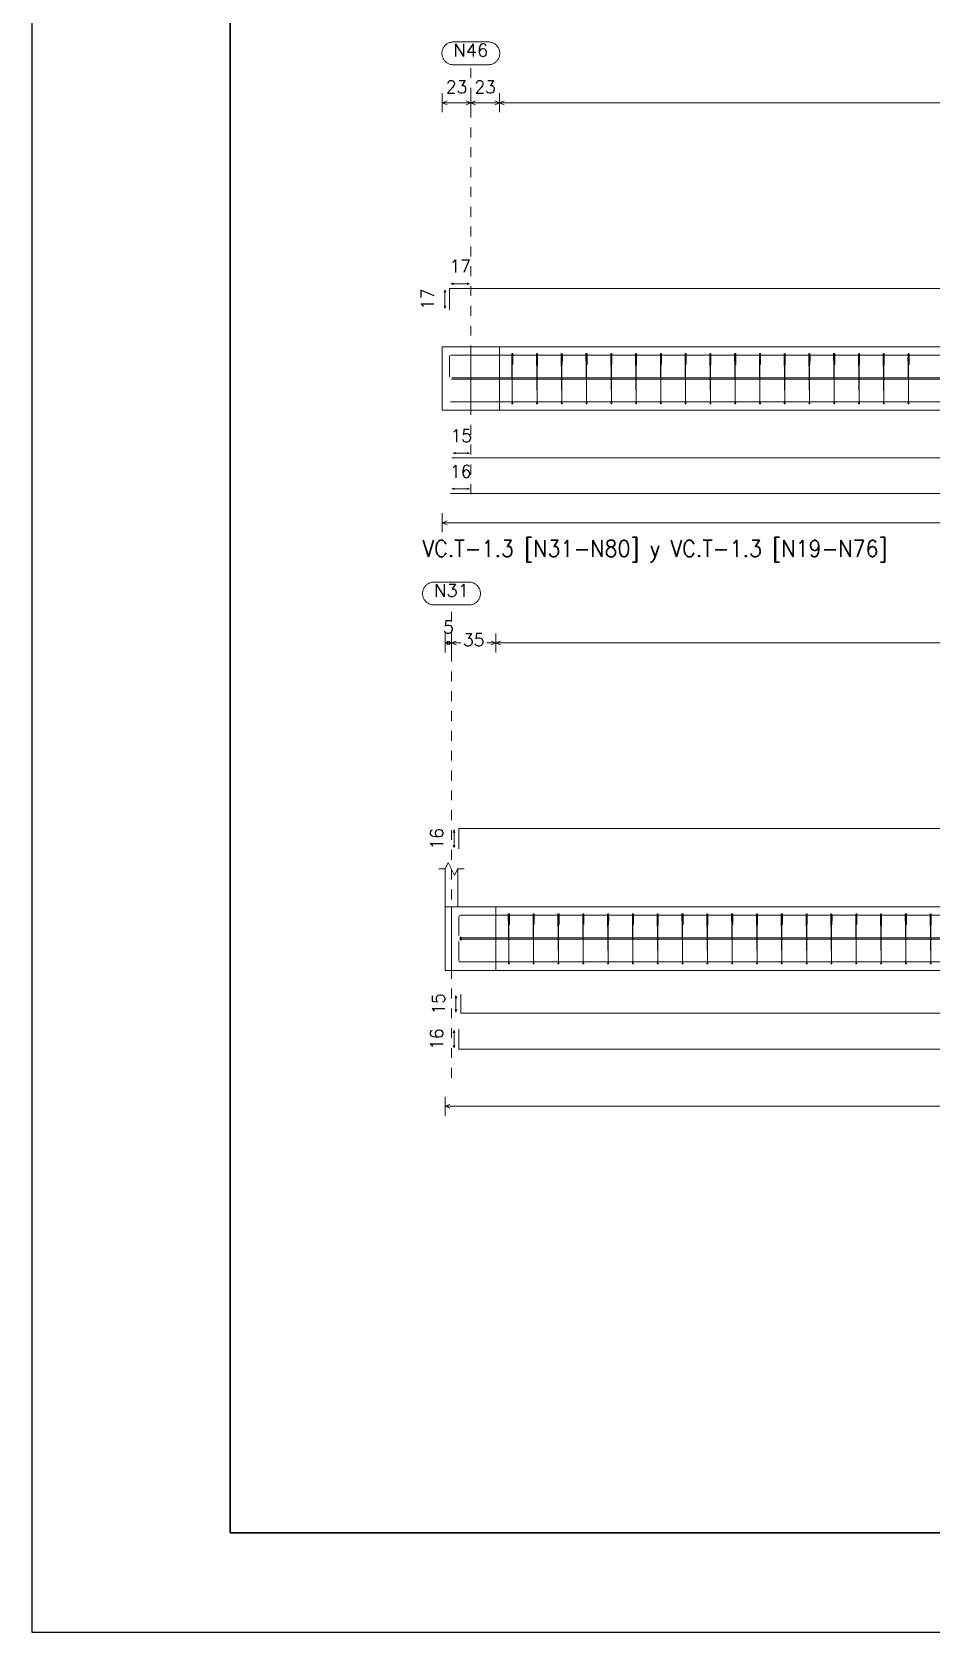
# Model space of a CAD drawing. Header units: millimetres. Extents: x -252 to 259, y -4 to 137.
# Drawn here: x 216.68 to 225.75, y 23.3 to 39.44 of the extents above; entities that cross this region are included whole.
import ezdxf
from ezdxf.enums import TextEntityAlignment as Align

# ---------------------------------------------------------------- set-up
doc = ezdxf.new("R2010")
doc.units = ezdxf.units.MM
doc.linetypes.add('CYPE_PUNTO', pattern=[0.075, 0, -0.075])
doc.layers.get('0').update_dxf_attribs({"lineweight": 0})
for name, color, linetype, lineweight in [('CIM_COTAS', 2, 'Continuous', 0), ('CIM_DIB_ARMADOS', 4, 'Continuous', 0), ('CIM_GEOMETRIA', 2, 'Continuous', 0), ('CIM_REFEREN', 2, 'Continuous', 0), ('CIM_TXT_ARMADOS', 3, 'Continuous', 0)]:
    doc.layers.add(name, color=color, linetype=linetype, lineweight=lineweight)
doc.layers.add('VG', color=7, linetype='Continuous')
doc.styles.add('CYPETXT', font='romans__.ttf', dxfattribs={"height": 0.2})

# ---------------------------------------------------------------- blocks, each defined once
blk = doc.blocks.new('PLANTILLA')
at = {"layer": 'VG'}
for p, q in [((72862.71, 49224.711), (72862.71, 49195.011)), ((72864.71, 49196.011), (72864.71, 49223.711)), ((72903.71, 49196.011), (72864.71, 49196.011)), ((72862.71, 49195.011), (72904.71, 49195.011))]:
    blk.add_line(p, q, dxfattribs=at)
blk.add_lwpolyline([(72864.71, 49223.711), (72864.71, 49196.011), (72885.71, 49196.011), (72885.71, 49199.611), (72903.66, 49199.561), (72903.71, 49223.711), (72864.71, 49223.711)], close=True, dxfattribs=at)

msp = doc.modelspace()

# ---------------------------------------------------------------- hatches: boundary and pattern name
at = {"layer": 'CIM_DIB_ARMADOS'}
h = msp.add_hatch(color=256, dxfattribs=at)
edge = h.paths.add_edge_path()
edge.add_arc((221.516, 36.123), 0.00102, 0, 360)
h = msp.add_hatch(color=256, dxfattribs=at)
edge = h.paths.add_edge_path()
edge.add_arc((221.527, 36.086), 0.00102, 0, 360)
h = msp.add_hatch(color=256, dxfattribs=at)
edge = h.paths.add_edge_path()
edge.add_arc((221.766, 36.123), 0.00102, 0, 360)
h = msp.add_hatch(color=256, dxfattribs=at)
edge = h.paths.add_edge_path()
edge.add_arc((221.777, 36.086), 0.00102, 0, 360)
h = msp.add_hatch(color=256, dxfattribs=at)
edge = h.paths.add_edge_path()
edge.add_arc((222.015, 36.123), 0.00102, 0, 360)
h = msp.add_hatch(color=256, dxfattribs=at)
edge = h.paths.add_edge_path()
edge.add_arc((222.026, 36.086), 0.00102, 0, 360)
h = msp.add_hatch(color=256, dxfattribs=at)
edge = h.paths.add_edge_path()
edge.add_arc((222.265, 36.123), 0.00102, 0, 360)
h = msp.add_hatch(color=256, dxfattribs=at)
edge = h.paths.add_edge_path()
edge.add_arc((222.276, 36.086), 0.00102, 0, 360)
h = msp.add_hatch(color=256, dxfattribs=at)
edge = h.paths.add_edge_path()
edge.add_arc((222.515, 36.123), 0.00102, 0, 360)
h = msp.add_hatch(color=256, dxfattribs=at)
edge = h.paths.add_edge_path()
edge.add_arc((222.526, 36.086), 0.00102, 0, 360)
h = msp.add_hatch(color=256, dxfattribs=at)
edge = h.paths.add_edge_path()
edge.add_arc((222.765, 36.123), 0.00102, 0, 360)
h = msp.add_hatch(color=256, dxfattribs=at)
edge = h.paths.add_edge_path()
edge.add_arc((222.776, 36.086), 0.00102, 0, 360)
h = msp.add_hatch(color=256, dxfattribs=at)
edge = h.paths.add_edge_path()
edge.add_arc((223.015, 36.123), 0.00102, 0, 360)
h = msp.add_hatch(color=256, dxfattribs=at)
edge = h.paths.add_edge_path()
edge.add_arc((223.026, 36.086), 0.00102, 0, 360)
h = msp.add_hatch(color=256, dxfattribs=at)
edge = h.paths.add_edge_path()
edge.add_arc((223.264, 36.123), 0.00102, 0, 360)
h = msp.add_hatch(color=256, dxfattribs=at)
edge = h.paths.add_edge_path()
edge.add_arc((223.275, 36.086), 0.00102, 0, 360)
h = msp.add_hatch(color=256, dxfattribs=at)
edge = h.paths.add_edge_path()
edge.add_arc((223.514, 36.123), 0.00102, 0, 360)
h = msp.add_hatch(color=256, dxfattribs=at)
edge = h.paths.add_edge_path()
edge.add_arc((223.525, 36.086), 0.00102, 0, 360)
h = msp.add_hatch(color=256, dxfattribs=at)
edge = h.paths.add_edge_path()
edge.add_arc((223.764, 36.123), 0.00102, 0, 360)
h = msp.add_hatch(color=256, dxfattribs=at)
edge = h.paths.add_edge_path()
edge.add_arc((223.775, 36.086), 0.00102, 0, 360)
h = msp.add_hatch(color=256, dxfattribs=at)
edge = h.paths.add_edge_path()
edge.add_arc((224.014, 36.123), 0.00102, 0, 360)
h = msp.add_hatch(color=256, dxfattribs=at)
edge = h.paths.add_edge_path()
edge.add_arc((224.025, 36.086), 0.00102, 0, 360)
h = msp.add_hatch(color=256, dxfattribs=at)
edge = h.paths.add_edge_path()
edge.add_arc((224.263, 36.123), 0.00102, 0, 360)
h = msp.add_hatch(color=256, dxfattribs=at)
edge = h.paths.add_edge_path()
edge.add_arc((224.275, 36.086), 0.00102, 0, 360)
h = msp.add_hatch(color=256, dxfattribs=at)
edge = h.paths.add_edge_path()
edge.add_arc((224.513, 36.123), 0.00102, 0, 360)
h = msp.add_hatch(color=256, dxfattribs=at)
edge = h.paths.add_edge_path()
edge.add_arc((224.524, 36.086), 0.00102, 0, 360)
h = msp.add_hatch(color=256, dxfattribs=at)
edge = h.paths.add_edge_path()
edge.add_arc((224.763, 36.123), 0.00102, 0, 360)
h = msp.add_hatch(color=256, dxfattribs=at)
edge = h.paths.add_edge_path()
edge.add_arc((224.774, 36.086), 0.00102, 0, 360)
h = msp.add_hatch(color=256, dxfattribs=at)
edge = h.paths.add_edge_path()
edge.add_arc((225.013, 36.123), 0.00102, 0, 360)
h = msp.add_hatch(color=256, dxfattribs=at)
edge = h.paths.add_edge_path()
edge.add_arc((225.024, 36.086), 0.00102, 0, 360)
h = msp.add_hatch(color=256, dxfattribs=at)
edge = h.paths.add_edge_path()
edge.add_arc((225.263, 36.123), 0.00102, 0, 360)
h = msp.add_hatch(color=256, dxfattribs=at)
edge = h.paths.add_edge_path()
edge.add_arc((225.274, 36.086), 0.00102, 0, 360)
h = msp.add_hatch(color=256, dxfattribs=at)
edge = h.paths.add_edge_path()
edge.add_arc((225.512, 36.123), 0.00102, 0, 360)
h = msp.add_hatch(color=256, dxfattribs=at)
edge = h.paths.add_edge_path()
edge.add_arc((225.524, 36.086), 0.00102, 0, 360)
h = msp.add_hatch(color=256, dxfattribs=at)
edge = h.paths.add_edge_path()
edge.add_arc((220.89, 35.965), 0.00102, 0, 360)
h = msp.add_hatch(color=256, dxfattribs=at)
edge = h.paths.add_edge_path()
edge.add_arc((220.912, 35.952), 0.00102, 0, 360)
h = msp.add_hatch(color=256, dxfattribs=at)
edge = h.paths.add_edge_path()
edge.add_arc((220.912, 35.937), 0.00102, 0, 360)
h = msp.add_hatch(color=256, dxfattribs=at)
edge = h.paths.add_edge_path()
edge.add_arc((220.899, 35.709), 0.00102, 0, 360)
h = msp.add_hatch(color=256, dxfattribs=at)
edge = h.paths.add_edge_path()
edge.add_arc((221.481, 30.472), 0.00102, 0, 360)
h = msp.add_hatch(color=256, dxfattribs=at)
edge = h.paths.add_edge_path()
edge.add_arc((221.492, 30.435), 0.00102, 0, 360)
h = msp.add_hatch(color=256, dxfattribs=at)
edge = h.paths.add_edge_path()
edge.add_arc((221.731, 30.472), 0.00102, 0, 360)
h = msp.add_hatch(color=256, dxfattribs=at)
edge = h.paths.add_edge_path()
edge.add_arc((221.742, 30.435), 0.00102, 0, 360)
h = msp.add_hatch(color=256, dxfattribs=at)
edge = h.paths.add_edge_path()
edge.add_arc((221.982, 30.472), 0.00102, 0, 360)
h = msp.add_hatch(color=256, dxfattribs=at)
edge = h.paths.add_edge_path()
edge.add_arc((221.993, 30.435), 0.00102, 0, 360)
h = msp.add_hatch(color=256, dxfattribs=at)
edge = h.paths.add_edge_path()
edge.add_arc((222.232, 30.472), 0.00102, 0, 360)
h = msp.add_hatch(color=256, dxfattribs=at)
edge = h.paths.add_edge_path()
edge.add_arc((222.243, 30.435), 0.00102, 0, 360)
h = msp.add_hatch(color=256, dxfattribs=at)
edge = h.paths.add_edge_path()
edge.add_arc((222.482, 30.472), 0.00102, 0, 360)
h = msp.add_hatch(color=256, dxfattribs=at)
edge = h.paths.add_edge_path()
edge.add_arc((222.493, 30.435), 0.00102, 0, 360)
h = msp.add_hatch(color=256, dxfattribs=at)
edge = h.paths.add_edge_path()
edge.add_arc((222.733, 30.472), 0.00102, 0, 360)
h = msp.add_hatch(color=256, dxfattribs=at)
edge = h.paths.add_edge_path()
edge.add_arc((222.744, 30.435), 0.00102, 0, 360)
h = msp.add_hatch(color=256, dxfattribs=at)
edge = h.paths.add_edge_path()
edge.add_arc((222.983, 30.472), 0.00102, 0, 360)
h = msp.add_hatch(color=256, dxfattribs=at)
edge = h.paths.add_edge_path()
edge.add_arc((222.994, 30.435), 0.00102, 0, 360)
h = msp.add_hatch(color=256, dxfattribs=at)
edge = h.paths.add_edge_path()
edge.add_arc((223.233, 30.472), 0.00102, 0, 360)
h = msp.add_hatch(color=256, dxfattribs=at)
edge = h.paths.add_edge_path()
edge.add_arc((223.244, 30.435), 0.00102, 0, 360)
h = msp.add_hatch(color=256, dxfattribs=at)
edge = h.paths.add_edge_path()
edge.add_arc((223.484, 30.472), 0.00102, 0, 360)
h = msp.add_hatch(color=256, dxfattribs=at)
edge = h.paths.add_edge_path()
edge.add_arc((223.495, 30.435), 0.00102, 0, 360)
h = msp.add_hatch(color=256, dxfattribs=at)
edge = h.paths.add_edge_path()
edge.add_arc((223.734, 30.472), 0.00102, 0, 360)
h = msp.add_hatch(color=256, dxfattribs=at)
edge = h.paths.add_edge_path()
edge.add_arc((223.745, 30.435), 0.00102, 0, 360)
h = msp.add_hatch(color=256, dxfattribs=at)
edge = h.paths.add_edge_path()
edge.add_arc((223.984, 30.472), 0.00102, 0, 360)
h = msp.add_hatch(color=256, dxfattribs=at)
edge = h.paths.add_edge_path()
edge.add_arc((223.995, 30.435), 0.00102, 0, 360)
h = msp.add_hatch(color=256, dxfattribs=at)
edge = h.paths.add_edge_path()
edge.add_arc((224.235, 30.472), 0.00102, 0, 360)
h = msp.add_hatch(color=256, dxfattribs=at)
edge = h.paths.add_edge_path()
edge.add_arc((224.246, 30.435), 0.00102, 0, 360)
h = msp.add_hatch(color=256, dxfattribs=at)
edge = h.paths.add_edge_path()
edge.add_arc((224.485, 30.472), 0.00102, 0, 360)
h = msp.add_hatch(color=256, dxfattribs=at)
edge = h.paths.add_edge_path()
edge.add_arc((224.496, 30.435), 0.00102, 0, 360)
h = msp.add_hatch(color=256, dxfattribs=at)
edge = h.paths.add_edge_path()
edge.add_arc((224.735, 30.472), 0.00102, 0, 360)
h = msp.add_hatch(color=256, dxfattribs=at)
edge = h.paths.add_edge_path()
edge.add_arc((224.746, 30.435), 0.00102, 0, 360)
h = msp.add_hatch(color=256, dxfattribs=at)
edge = h.paths.add_edge_path()
edge.add_arc((224.986, 30.472), 0.00102, 0, 360)
h = msp.add_hatch(color=256, dxfattribs=at)
edge = h.paths.add_edge_path()
edge.add_arc((224.997, 30.435), 0.00102, 0, 360)
h = msp.add_hatch(color=256, dxfattribs=at)
edge = h.paths.add_edge_path()
edge.add_arc((225.236, 30.472), 0.00102, 0, 360)
h = msp.add_hatch(color=256, dxfattribs=at)
edge = h.paths.add_edge_path()
edge.add_arc((225.247, 30.435), 0.00102, 0, 360)
h = msp.add_hatch(color=256, dxfattribs=at)
edge = h.paths.add_edge_path()
edge.add_arc((225.486, 30.472), 0.00102, 0, 360)
h = msp.add_hatch(color=256, dxfattribs=at)
edge = h.paths.add_edge_path()
edge.add_arc((225.497, 30.435), 0.00102, 0, 360)
h = msp.add_hatch(color=256, dxfattribs=at)
edge = h.paths.add_edge_path()
edge.add_arc((225.737, 30.472), 0.00102, 0, 360)
h = msp.add_hatch(color=256, dxfattribs=at)
edge = h.paths.add_edge_path()
edge.add_arc((225.748, 30.435), 0.00102, 0, 360)
h = msp.add_hatch(color=256, dxfattribs=at)
edge = h.paths.add_edge_path()
edge.add_arc((220.983, 30.324), 0.00102, 0, 360)
h = msp.add_hatch(color=256, dxfattribs=at)
edge = h.paths.add_edge_path()
edge.add_arc((220.983, 30.263), 0.00102, 0, 360)
h = msp.add_hatch(color=256, dxfattribs=at)
edge = h.paths.add_edge_path()
edge.add_arc((221.001, 30.301), 0.00102, 0, 360)
h = msp.add_hatch(color=256, dxfattribs=at)
edge = h.paths.add_edge_path()
edge.add_arc((221.001, 30.286), 0.00102, 0, 360)

# ---------------------------------------------------------------- linework, layer by layer
at = {"layer": 'CIM_COTAS', "linetype": 'CYPE_PUNTO'}
for p, q in [((221.104, 34.777), (221.104, 39.11)), ((220.908, 28.889), (220.908, 33.66))]:
    msp.add_line(p, q, dxfattribs=at)
at = {"layer": 'CIM_COTAS'}
for p, q in [((220.816, 38.63), (220.816, 38.822)), ((220.816, 38.726), (220.864, 38.745)), ((221.104, 38.726), (221.056, 38.745)), ((221.104, 38.63), (221.104, 38.822)), ((221.104, 38.63), (221.104, 38.822)), ((221.104, 38.726), (221.152, 38.745)), ((221.392, 38.726), (221.344, 38.745)), ((221.392, 38.63), (221.392, 38.822)), ((221.392, 38.63), (221.392, 38.822)), ((221.392, 38.726), (221.44, 38.745)), ((220.816, 38.726), (220.864, 38.707)), ((220.816, 38.726), (221.104, 38.726)), ((221.104, 38.726), (221.056, 38.707)), ((221.104, 38.726), (221.152, 38.707)), ((221.104, 38.726), (221.392, 38.726)), ((221.392, 38.726), (221.344, 38.707)), ((221.392, 38.726), (221.44, 38.707)), ((221.392, 38.726), (227.082, 38.726)), ((220.816, 34.393), (220.816, 34.585)), ((220.816, 34.489), (220.864, 34.508)), ((220.816, 34.489), (220.864, 34.469)), ((220.816, 34.489), (227.188, 34.489)), ((220.844, 33.18), (220.844, 33.372)), ((220.844, 33.276), (220.892, 33.295)), ((220.844, 33.276), (220.892, 33.256)), ((220.844, 33.276), (220.908, 33.276)), ((220.908, 33.276), (220.86, 33.295)), ((220.908, 33.276), (220.86, 33.256)), ((220.908, 33.18), (220.908, 33.372)), ((220.908, 33.18), (220.908, 33.372)), ((220.908, 33.276), (220.956, 33.295)), ((220.908, 33.276), (220.956, 33.256)), ((220.908, 33.276), (221.001, 33.276)), ((221.264, 33.276), (221.356, 33.276)), ((221.356, 33.276), (221.308, 33.295)), ((221.356, 33.276), (221.308, 33.256)), ((221.356, 33.18), (221.356, 33.372)), ((221.356, 33.18), (221.356, 33.372)), ((221.356, 33.276), (221.404, 33.295)), ((221.356, 33.276), (221.404, 33.256)), ((221.356, 33.276), (227.059, 33.276)), ((220.844, 28.505), (220.844, 28.697)), ((220.844, 28.601), (220.892, 28.62)), ((220.844, 28.601), (220.892, 28.581)), ((220.844, 28.601), (227.197, 28.601))]:
    msp.add_line(p, q, dxfattribs=at)
for points in [[(221.28, 39.34), (221.288, 39.34), (221.296, 39.339), (221.303, 39.338), (221.311, 39.336), (221.318, 39.334), (221.325, 39.331), (221.332, 39.328), (221.339, 39.324), (221.345, 39.32), (221.352, 39.315), (221.358, 39.31), (221.363, 39.305), (221.368, 39.299), (221.373, 39.293), (221.377, 39.287), (221.381, 39.28), (221.385, 39.273), (221.388, 39.266), (221.39, 39.259), (221.392, 39.252), (221.394, 39.244), (221.395, 39.236), (221.395, 39.229), (221.395, 39.221), (221.395, 39.213), (221.394, 39.206), (221.392, 39.198), (221.39, 39.191), (221.388, 39.184), (221.385, 39.176), (221.381, 39.17), (221.377, 39.163), (221.373, 39.157), (221.368, 39.151), (221.363, 39.145), (221.358, 39.14), (221.352, 39.135), (221.345, 39.13), (221.339, 39.126), (221.332, 39.122), (221.325, 39.119), (221.318, 39.116), (221.311, 39.114), (221.303, 39.112), (221.296, 39.111), (221.288, 39.11), (221.28, 39.11), (220.927, 39.11), (220.919, 39.11), (220.912, 39.111), (220.904, 39.112), (220.897, 39.114), (220.889, 39.116), (220.882, 39.119), (220.875, 39.122), (220.868, 39.126), (220.862, 39.13), (220.856, 39.135), (220.85, 39.14), (220.844, 39.145), (220.839, 39.151), (220.834, 39.157), (220.83, 39.163), (220.826, 39.17), (220.823, 39.176), (220.82, 39.184), (220.817, 39.191), (220.815, 39.198), (220.813, 39.206), (220.812, 39.213), (220.812, 39.221), (220.812, 39.229), (220.812, 39.236), (220.813, 39.244), (220.815, 39.252), (220.817, 39.259), (220.82, 39.266), (220.823, 39.273), (220.826, 39.28), (220.83, 39.287), (220.834, 39.293), (220.839, 39.299), (220.844, 39.305), (220.85, 39.31), (220.856, 39.315), (220.862, 39.32), (220.868, 39.324), (220.875, 39.328), (220.882, 39.331), (220.889, 39.334), (220.897, 39.336), (220.904, 39.338), (220.912, 39.339), (220.919, 39.34), (220.927, 39.34), (221.28, 39.34)], [(221.085, 33.89), (221.093, 33.89), (221.1, 33.889), (221.108, 33.888), (221.116, 33.886), (221.123, 33.884), (221.13, 33.881), (221.137, 33.878), (221.144, 33.874), (221.15, 33.87), (221.156, 33.865), (221.162, 33.86), (221.168, 33.855), (221.173, 33.849), (221.178, 33.843), (221.182, 33.837), (221.186, 33.83), (221.19, 33.823), (221.193, 33.816), (221.195, 33.809), (221.197, 33.801), (221.199, 33.794), (221.2, 33.786), (221.2, 33.779), (221.2, 33.771), (221.2, 33.763), (221.199, 33.756), (221.197, 33.748), (221.195, 33.741), (221.193, 33.733), (221.19, 33.726), (221.186, 33.719), (221.182, 33.713), (221.178, 33.706), (221.173, 33.7), (221.168, 33.695), (221.162, 33.689), (221.156, 33.684), (221.15, 33.68), (221.144, 33.676), (221.137, 33.672), (221.13, 33.669), (221.123, 33.666), (221.116, 33.664), (221.108, 33.662), (221.1, 33.661), (221.093, 33.66), (221.085, 33.66), (220.732, 33.66), (220.724, 33.66), (220.716, 33.661), (220.709, 33.662), (220.701, 33.664), (220.694, 33.666), (220.687, 33.669), (220.68, 33.672), (220.673, 33.676), (220.667, 33.68), (220.66, 33.684), (220.655, 33.689), (220.649, 33.695), (220.644, 33.7), (220.639, 33.706), (220.635, 33.713), (220.631, 33.719), (220.627, 33.726), (220.624, 33.733), (220.622, 33.741), (220.62, 33.748), (220.618, 33.756), (220.617, 33.763), (220.617, 33.771), (220.617, 33.779), (220.617, 33.786), (220.618, 33.794), (220.62, 33.801), (220.622, 33.809), (220.624, 33.816), (220.627, 33.823), (220.631, 33.83), (220.635, 33.837), (220.639, 33.843), (220.644, 33.849), (220.649, 33.855), (220.655, 33.86), (220.66, 33.865), (220.667, 33.87), (220.673, 33.874), (220.68, 33.878), (220.687, 33.881), (220.694, 33.884), (220.701, 33.886), (220.709, 33.888), (220.716, 33.889), (220.724, 33.89), (220.732, 33.89), (221.085, 33.89)]]:
    msp.add_lwpolyline(points, close=True, dxfattribs=at)
at = {"layer": 'CIM_DIB_ARMADOS'}
for points in [[(220.89, 36.638), (220.89, 36.853), (221.104, 36.853), (233.59, 36.853), (233.833, 36.853)], [(220.89, 35.965), (220.89, 36.165), (220.892, 36.172), (220.898, 36.178), (220.905, 36.18), (221.104, 36.18), (233.59, 36.18), (233.833, 36.18)], [(221.527, 36.086), (221.527, 36.155), (221.527, 36.159), (221.527, 36.163), (221.527, 36.185), (221.527, 36.19), (221.527, 36.194), (221.527, 36.196), (221.522, 36.196), (221.522, 36.194), (221.522, 36.19), (221.522, 36.185), (221.522, 35.704), (221.522, 35.699), (221.522, 35.695), (221.522, 35.694), (221.522, 35.695), (221.522, 35.699), (221.522, 35.704), (221.517, 36.185), (221.517, 36.19), (221.516, 36.194), (221.516, 36.196), (221.516, 36.196), (221.516, 36.195), (221.516, 36.193), (221.516, 36.123)], [(221.777, 36.086), (221.777, 36.155), (221.777, 36.159), (221.777, 36.163), (221.777, 36.185), (221.777, 36.19), (221.777, 36.194), (221.776, 36.196), (221.772, 36.196), (221.772, 36.194), (221.771, 36.19), (221.771, 36.185), (221.771, 35.704), (221.771, 35.699), (221.771, 35.695), (221.771, 35.694), (221.771, 35.695), (221.771, 35.699), (221.771, 35.704), (221.766, 36.185), (221.766, 36.19), (221.766, 36.194), (221.766, 36.196), (221.766, 36.196), (221.766, 36.195), (221.766, 36.193), (221.766, 36.123)], [(222.026, 36.086), (222.027, 36.155), (222.027, 36.159), (222.027, 36.163), (222.026, 36.185), (222.026, 36.19), (222.026, 36.194), (222.026, 36.196), (222.021, 36.196), (222.021, 36.194), (222.021, 36.19), (222.021, 36.185), (222.021, 35.704), (222.021, 35.699), (222.021, 35.695), (222.021, 35.694), (222.021, 35.695), (222.021, 35.699), (222.021, 35.704), (222.016, 36.185), (222.016, 36.19), (222.016, 36.194), (222.016, 36.196), (222.016, 36.196), (222.016, 36.195), (222.016, 36.193), (222.015, 36.123)], [(222.276, 36.086), (222.277, 36.155), (222.277, 36.159), (222.276, 36.163), (222.276, 36.185), (222.276, 36.19), (222.276, 36.194), (222.276, 36.196), (222.271, 36.196), (222.271, 36.194), (222.271, 36.19), (222.271, 36.185), (222.271, 35.704), (222.271, 35.699), (222.271, 35.695), (222.271, 35.694), (222.271, 35.695), (222.271, 35.699), (222.271, 35.704), (222.266, 36.185), (222.266, 36.19), (222.266, 36.194), (222.266, 36.196), (222.265, 36.196), (222.265, 36.195), (222.265, 36.193), (222.265, 36.123)], [(222.526, 36.086), (222.526, 36.155), (222.526, 36.159), (222.526, 36.163), (222.526, 36.185), (222.526, 36.19), (222.526, 36.194), (222.526, 36.196), (222.521, 36.196), (222.521, 36.194), (222.521, 36.19), (222.521, 36.185), (222.521, 35.704), (222.521, 35.699), (222.521, 35.695), (222.521, 35.694), (222.521, 35.695), (222.521, 35.699), (222.521, 35.704), (222.516, 36.185), (222.516, 36.19), (222.516, 36.194), (222.516, 36.196), (222.515, 36.196), (222.515, 36.195), (222.515, 36.193), (222.515, 36.123)], [(222.776, 36.086), (222.776, 36.155), (222.776, 36.159), (222.776, 36.163), (222.776, 36.185), (222.776, 36.19), (222.776, 36.194), (222.776, 36.196), (222.771, 36.196), (222.771, 36.194), (222.771, 36.19), (222.771, 36.185), (222.771, 35.704), (222.771, 35.699), (222.771, 35.695), (222.771, 35.694), (222.771, 35.695), (222.771, 35.699), (222.771, 35.704), (222.766, 36.185), (222.766, 36.19), (222.765, 36.194), (222.765, 36.196), (222.765, 36.196), (222.765, 36.195), (222.765, 36.193), (222.765, 36.123)], [(223.026, 36.086), (223.026, 36.155), (223.026, 36.159), (223.026, 36.163), (223.026, 36.185), (223.026, 36.19), (223.025, 36.194), (223.025, 36.196), (223.021, 36.196), (223.02, 36.194), (223.02, 36.19), (223.02, 36.185), (223.02, 35.704), (223.02, 35.699), (223.02, 35.695), (223.02, 35.694), (223.02, 35.695), (223.02, 35.699), (223.02, 35.704), (223.015, 36.185), (223.015, 36.19), (223.015, 36.194), (223.015, 36.196), (223.015, 36.196), (223.015, 36.195), (223.015, 36.193), (223.015, 36.123)], [(223.275, 36.086), (223.276, 36.155), (223.276, 36.159), (223.276, 36.163), (223.275, 36.185), (223.275, 36.19), (223.275, 36.194), (223.275, 36.196), (223.27, 36.196), (223.27, 36.194), (223.27, 36.19), (223.27, 36.185), (223.27, 35.704), (223.27, 35.699), (223.27, 35.695), (223.27, 35.694), (223.27, 35.695), (223.27, 35.699), (223.27, 35.704), (223.265, 36.185), (223.265, 36.19), (223.265, 36.194), (223.265, 36.196), (223.265, 36.196), (223.265, 36.195), (223.265, 36.193), (223.264, 36.123)], [(223.525, 36.086), (223.525, 36.155), (223.525, 36.159), (223.525, 36.163), (223.525, 36.185), (223.525, 36.19), (223.525, 36.194), (223.525, 36.196), (223.52, 36.196), (223.52, 36.194), (223.52, 36.19), (223.52, 36.185), (223.52, 35.704), (223.52, 35.699), (223.52, 35.695), (223.52, 35.694), (223.52, 35.695), (223.52, 35.699), (223.52, 35.704), (223.515, 36.185), (223.515, 36.19), (223.515, 36.194), (223.515, 36.196), (223.514, 36.196), (223.514, 36.195), (223.514, 36.193), (223.514, 36.123)], [(223.775, 36.086), (223.775, 36.155), (223.775, 36.159), (223.775, 36.163), (223.775, 36.185), (223.775, 36.19), (223.775, 36.194), (223.775, 36.196), (223.77, 36.196), (223.77, 36.194), (223.77, 36.19), (223.77, 36.185), (223.77, 35.704), (223.77, 35.699), (223.77, 35.695), (223.77, 35.694), (223.77, 35.695), (223.77, 35.699), (223.77, 35.704), (223.765, 36.185), (223.765, 36.19), (223.765, 36.194), (223.765, 36.196), (223.764, 36.196), (223.764, 36.195), (223.764, 36.193), (223.764, 36.123)], [(224.025, 36.086), (224.025, 36.155), (224.025, 36.159), (224.025, 36.163), (224.025, 36.185), (224.025, 36.19), (224.025, 36.194), (224.025, 36.196), (224.02, 36.196), (224.02, 36.194), (224.02, 36.19), (224.02, 36.185), (224.02, 35.704), (224.02, 35.699), (224.02, 35.695), (224.02, 35.694), (224.02, 35.695), (224.02, 35.699), (224.019, 35.704), (224.015, 36.185), (224.014, 36.19), (224.014, 36.194), (224.014, 36.196), (224.014, 36.196), (224.014, 36.195), (224.014, 36.193), (224.014, 36.123)], [(224.275, 36.086), (224.275, 36.155), (224.275, 36.159), (224.275, 36.163), (224.275, 36.185), (224.275, 36.19), (224.274, 36.194), (224.274, 36.196), (224.27, 36.196), (224.269, 36.194), (224.269, 36.19), (224.269, 36.185), (224.269, 35.704), (224.269, 35.699), (224.269, 35.695), (224.269, 35.694), (224.269, 35.695), (224.269, 35.699), (224.269, 35.704), (224.264, 36.185), (224.264, 36.19), (224.264, 36.194), (224.264, 36.196), (224.264, 36.196), (224.264, 36.195), (224.264, 36.193), (224.263, 36.123)], [(224.524, 36.086), (224.525, 36.155), (224.525, 36.159), (224.525, 36.163), (224.524, 36.185), (224.524, 36.19), (224.524, 36.194), (224.524, 36.196), (224.519, 36.196), (224.519, 36.194), (224.519, 36.19), (224.519, 36.185), (224.519, 35.704), (224.519, 35.699), (224.519, 35.695), (224.519, 35.694), (224.519, 35.695), (224.519, 35.699), (224.519, 35.704), (224.514, 36.185), (224.514, 36.19), (224.514, 36.194), (224.514, 36.196), (224.514, 36.196), (224.514, 36.195), (224.514, 36.193), (224.513, 36.123)], [(224.774, 36.086), (224.774, 36.155), (224.774, 36.159), (224.774, 36.163), (224.774, 36.185), (224.774, 36.19), (224.774, 36.194), (224.774, 36.196), (224.769, 36.196), (224.769, 36.194), (224.769, 36.19), (224.769, 36.185), (224.769, 35.704), (224.769, 35.699), (224.769, 35.695), (224.769, 35.694), (224.769, 35.695), (224.769, 35.699), (224.769, 35.704), (224.764, 36.185), (224.764, 36.19), (224.764, 36.194), (224.764, 36.196), (224.763, 36.196), (224.763, 36.195), (224.763, 36.193), (224.763, 36.123)], [(225.024, 36.086), (225.024, 36.155), (225.024, 36.159), (225.024, 36.163), (225.024, 36.185), (225.024, 36.19), (225.024, 36.194), (225.024, 36.196), (225.019, 36.196), (225.019, 36.194), (225.019, 36.19), (225.019, 36.185), (225.019, 35.704), (225.019, 35.699), (225.019, 35.695), (225.019, 35.694), (225.019, 35.695), (225.019, 35.699), (225.019, 35.704), (225.014, 36.185), (225.014, 36.19), (225.014, 36.194), (225.013, 36.196), (225.013, 36.196), (225.013, 36.195), (225.013, 36.193), (225.013, 36.123)], [(225.274, 36.086), (225.274, 36.155), (225.274, 36.159), (225.274, 36.163), (225.274, 36.185), (225.274, 36.19), (225.274, 36.194), (225.274, 36.196), (225.269, 36.196), (225.269, 36.194), (225.269, 36.19), (225.269, 36.185), (225.269, 35.704), (225.269, 35.699), (225.269, 35.695), (225.269, 35.694), (225.269, 35.695), (225.268, 35.699), (225.268, 35.704), (225.264, 36.185), (225.263, 36.19), (225.263, 36.194), (225.263, 36.196), (225.263, 36.196), (225.263, 36.195), (225.263, 36.193), (225.263, 36.123)], [(225.524, 36.086), (225.524, 36.155), (225.524, 36.159), (225.524, 36.163), (225.524, 36.185), (225.523, 36.19), (225.523, 36.194), (225.523, 36.196), (225.518, 36.196), (225.518, 36.194), (225.518, 36.19), (225.518, 36.185), (225.518, 35.704), (225.518, 35.699), (225.518, 35.695), (225.518, 35.694), (225.518, 35.695), (225.518, 35.699), (225.518, 35.704), (225.513, 36.185), (225.513, 36.19), (225.513, 36.194), (225.513, 36.196), (225.513, 36.196), (225.513, 36.195), (225.513, 36.193), (225.512, 36.123)], [(220.912, 35.952), (221.104, 35.952), (233.59, 35.952), (233.782, 35.952)], [(220.912, 35.937), (221.104, 35.937), (233.59, 35.937), (233.782, 35.937)], [(220.899, 35.709), (221.104, 35.709), (233.59, 35.709), (233.795, 35.709)], [(220.912, 35.143), (221.104, 35.143), (233.59, 35.143), (233.782, 35.143)], [(220.899, 34.783), (221.104, 34.783), (233.59, 34.783), (233.795, 34.783)], [(220.983, 31.198), (220.983, 31.403), (233.58, 31.403), (233.824, 31.403)], [(220.983, 30.324), (220.983, 30.514), (220.985, 30.521), (220.99, 30.527), (220.998, 30.529), (233.58, 30.529), (233.824, 30.529)], [(221.492, 30.435), (221.492, 30.504), (221.492, 30.508), (221.492, 30.511), (221.492, 30.534), (221.492, 30.539), (221.492, 30.543), (221.492, 30.544), (221.487, 30.544), (221.487, 30.543), (221.487, 30.539), (221.487, 30.534), (221.487, 30.053), (221.487, 30.048), (221.487, 30.044), (221.487, 30.043), (221.487, 30.044), (221.487, 30.048), (221.487, 30.053), (221.482, 30.534), (221.482, 30.539), (221.482, 30.543), (221.481, 30.544), (221.481, 30.544), (221.481, 30.544), (221.481, 30.541), (221.481, 30.472)], [(221.742, 30.435), (221.743, 30.504), (221.743, 30.508), (221.743, 30.511), (221.742, 30.534), (221.742, 30.539), (221.742, 30.543), (221.742, 30.544), (221.737, 30.544), (221.737, 30.543), (221.737, 30.539), (221.737, 30.534), (221.737, 30.053), (221.737, 30.048), (221.737, 30.044), (221.737, 30.043), (221.737, 30.044), (221.737, 30.048), (221.737, 30.053), (221.732, 30.534), (221.732, 30.539), (221.732, 30.543), (221.732, 30.544), (221.732, 30.544), (221.731, 30.544), (221.731, 30.541), (221.731, 30.472)], [(221.993, 30.435), (221.993, 30.504), (221.993, 30.508), (221.993, 30.511), (221.993, 30.534), (221.993, 30.539), (221.992, 30.543), (221.992, 30.544), (221.988, 30.544), (221.987, 30.543), (221.987, 30.539), (221.987, 30.534), (221.987, 30.053), (221.987, 30.048), (221.987, 30.044), (221.987, 30.043), (221.987, 30.044), (221.987, 30.048), (221.987, 30.053), (221.982, 30.534), (221.982, 30.539), (221.982, 30.543), (221.982, 30.544), (221.982, 30.544), (221.982, 30.544), (221.982, 30.541), (221.982, 30.472)], [(222.243, 30.435), (222.243, 30.504), (222.243, 30.508), (222.243, 30.511), (222.243, 30.534), (222.243, 30.539), (222.243, 30.543), (222.243, 30.544), (222.238, 30.544), (222.238, 30.543), (222.238, 30.539), (222.238, 30.534), (222.238, 30.053), (222.238, 30.048), (222.238, 30.044), (222.238, 30.043), (222.238, 30.044), (222.238, 30.048), (222.238, 30.053), (222.233, 30.534), (222.233, 30.539), (222.233, 30.543), (222.232, 30.544), (222.232, 30.544), (222.232, 30.544), (222.232, 30.541), (222.232, 30.472)], [(222.493, 30.435), (222.494, 30.504), (222.494, 30.508), (222.494, 30.511), (222.493, 30.534), (222.493, 30.539), (222.493, 30.543), (222.493, 30.544), (222.488, 30.544), (222.488, 30.543), (222.488, 30.539), (222.488, 30.534), (222.488, 30.053), (222.488, 30.048), (222.488, 30.044), (222.488, 30.043), (222.488, 30.044), (222.488, 30.048), (222.488, 30.053), (222.483, 30.534), (222.483, 30.539), (222.483, 30.543), (222.483, 30.544), (222.483, 30.544), (222.482, 30.544), (222.482, 30.541), (222.482, 30.472)], [(222.744, 30.435), (222.744, 30.504), (222.744, 30.508), (222.744, 30.511), (222.744, 30.534), (222.744, 30.539), (222.743, 30.543), (222.743, 30.544), (222.739, 30.544), (222.738, 30.543), (222.738, 30.539), (222.738, 30.534), (222.738, 30.053), (222.738, 30.048), (222.738, 30.044), (222.738, 30.043), (222.738, 30.044), (222.738, 30.048), (222.738, 30.053), (222.733, 30.534), (222.733, 30.539), (222.733, 30.543), (222.733, 30.544), (222.733, 30.544), (222.733, 30.544), (222.733, 30.541), (222.733, 30.472)], [(222.994, 30.435), (222.994, 30.504), (222.994, 30.508), (222.994, 30.511), (222.994, 30.534), (222.994, 30.539), (222.994, 30.543), (222.994, 30.544), (222.989, 30.544), (222.989, 30.543), (222.989, 30.539), (222.989, 30.534), (222.989, 30.053), (222.989, 30.048), (222.989, 30.044), (222.989, 30.043), (222.989, 30.044), (222.989, 30.048), (222.989, 30.053), (222.984, 30.534), (222.984, 30.539), (222.984, 30.543), (222.983, 30.544), (222.983, 30.544), (222.983, 30.544), (222.983, 30.541), (222.983, 30.472)], [(223.244, 30.435), (223.245, 30.504), (223.245, 30.508), (223.245, 30.511), (223.244, 30.534), (223.244, 30.539), (223.244, 30.543), (223.244, 30.544), (223.239, 30.544), (223.239, 30.543), (223.239, 30.539), (223.239, 30.534), (223.239, 30.053), (223.239, 30.048), (223.239, 30.044), (223.239, 30.043), (223.239, 30.044), (223.239, 30.048), (223.239, 30.053), (223.234, 30.534), (223.234, 30.539), (223.234, 30.543), (223.234, 30.544), (223.234, 30.544), (223.233, 30.544), (223.233, 30.541), (223.233, 30.472)], [(223.495, 30.435), (223.495, 30.504), (223.495, 30.508), (223.495, 30.511), (223.495, 30.534), (223.495, 30.539), (223.494, 30.543), (223.494, 30.544), (223.49, 30.544), (223.489, 30.543), (223.489, 30.539), (223.489, 30.534), (223.489, 30.053), (223.489, 30.048), (223.489, 30.044), (223.489, 30.043), (223.489, 30.044), (223.489, 30.048), (223.489, 30.053), (223.484, 30.534), (223.484, 30.539), (223.484, 30.543), (223.484, 30.544), (223.484, 30.544), (223.484, 30.544), (223.484, 30.541), (223.484, 30.472)], [(223.745, 30.435), (223.745, 30.504), (223.745, 30.508), (223.745, 30.511), (223.745, 30.534), (223.745, 30.539), (223.745, 30.543), (223.745, 30.544), (223.74, 30.544), (223.74, 30.543), (223.74, 30.539), (223.74, 30.534), (223.74, 30.053), (223.74, 30.048), (223.74, 30.044), (223.74, 30.043), (223.74, 30.044), (223.74, 30.048), (223.74, 30.053), (223.735, 30.534), (223.735, 30.539), (223.735, 30.543), (223.734, 30.544), (223.734, 30.544), (223.734, 30.544), (223.734, 30.541), (223.734, 30.472)], [(223.995, 30.435), (223.996, 30.504), (223.996, 30.508), (223.996, 30.511), (223.995, 30.534), (223.995, 30.539), (223.995, 30.543), (223.995, 30.544), (223.99, 30.544), (223.99, 30.543), (223.99, 30.539), (223.99, 30.534), (223.99, 30.053), (223.99, 30.048), (223.99, 30.044), (223.99, 30.043), (223.99, 30.044), (223.99, 30.048), (223.99, 30.053), (223.985, 30.534), (223.985, 30.539), (223.985, 30.543), (223.985, 30.544), (223.985, 30.544), (223.984, 30.544), (223.984, 30.541), (223.984, 30.472)], [(224.246, 30.435), (224.246, 30.504), (224.246, 30.508), (224.246, 30.511), (224.246, 30.534), (224.246, 30.539), (224.245, 30.543), (224.245, 30.544), (224.241, 30.544), (224.24, 30.543), (224.24, 30.539), (224.24, 30.534), (224.24, 30.053), (224.24, 30.048), (224.24, 30.044), (224.24, 30.043), (224.24, 30.044), (224.24, 30.048), (224.24, 30.053), (224.235, 30.534), (224.235, 30.539), (224.235, 30.543), (224.235, 30.544), (224.235, 30.544), (224.235, 30.544), (224.235, 30.541), (224.235, 30.472)], [(224.496, 30.435), (224.496, 30.504), (224.496, 30.508), (224.496, 30.511), (224.496, 30.534), (224.496, 30.539), (224.496, 30.543), (224.496, 30.544), (224.491, 30.544), (224.491, 30.543), (224.491, 30.539), (224.491, 30.534), (224.491, 30.053), (224.491, 30.048), (224.491, 30.044), (224.491, 30.043), (224.491, 30.044), (224.491, 30.048), (224.491, 30.053), (224.486, 30.534), (224.486, 30.539), (224.486, 30.543), (224.486, 30.544), (224.485, 30.544), (224.485, 30.544), (224.485, 30.541), (224.485, 30.472)], [(224.746, 30.435), (224.747, 30.504), (224.747, 30.508), (224.747, 30.511), (224.746, 30.534), (224.746, 30.539), (224.746, 30.543), (224.746, 30.544), (224.741, 30.544), (224.741, 30.543), (224.741, 30.539), (224.741, 30.534), (224.741, 30.053), (224.741, 30.048), (224.741, 30.044), (224.741, 30.043), (224.741, 30.044), (224.741, 30.048), (224.741, 30.053), (224.736, 30.534), (224.736, 30.539), (224.736, 30.543), (224.736, 30.544), (224.736, 30.544), (224.735, 30.544), (224.735, 30.541), (224.735, 30.472)], [(224.997, 30.435), (224.997, 30.504), (224.997, 30.508), (224.997, 30.511), (224.997, 30.534), (224.997, 30.539), (224.996, 30.543), (224.996, 30.544), (224.992, 30.544), (224.992, 30.543), (224.991, 30.539), (224.991, 30.534), (224.991, 30.053), (224.991, 30.048), (224.991, 30.044), (224.991, 30.043), (224.991, 30.044), (224.991, 30.048), (224.991, 30.053), (224.986, 30.534), (224.986, 30.539), (224.986, 30.543), (224.986, 30.544), (224.986, 30.544), (224.986, 30.544), (224.986, 30.541), (224.986, 30.472)], [(225.247, 30.435), (225.247, 30.504), (225.247, 30.508), (225.247, 30.511), (225.247, 30.534), (225.247, 30.539), (225.247, 30.543), (225.247, 30.544), (225.242, 30.544), (225.242, 30.543), (225.242, 30.539), (225.242, 30.534), (225.242, 30.053), (225.242, 30.048), (225.242, 30.044), (225.242, 30.043), (225.242, 30.044), (225.242, 30.048), (225.242, 30.053), (225.237, 30.534), (225.237, 30.539), (225.237, 30.543), (225.237, 30.544), (225.236, 30.544), (225.236, 30.544), (225.236, 30.541), (225.236, 30.472)], [(225.497, 30.435), (225.498, 30.504), (225.498, 30.508), (225.498, 30.511), (225.497, 30.534), (225.497, 30.539), (225.497, 30.543), (225.497, 30.544), (225.492, 30.544), (225.492, 30.543), (225.492, 30.539), (225.492, 30.534), (225.492, 30.053), (225.492, 30.048), (225.492, 30.044), (225.492, 30.043), (225.492, 30.044), (225.492, 30.048), (225.492, 30.053), (225.487, 30.534), (225.487, 30.539), (225.487, 30.543), (225.487, 30.544), (225.487, 30.544), (225.486, 30.544), (225.486, 30.541), (225.486, 30.472)], [(225.748, 30.435), (225.748, 30.504), (225.748, 30.508), (225.748, 30.511), (225.748, 30.534), (225.748, 30.539), (225.748, 30.543), (225.747, 30.544), (225.743, 30.544), (225.743, 30.543), (225.742, 30.539), (225.742, 30.534), (225.742, 30.053), (225.742, 30.048), (225.742, 30.044), (225.742, 30.043), (225.742, 30.044), (225.742, 30.048), (225.742, 30.053), (225.737, 30.534), (225.737, 30.539), (225.737, 30.543), (225.737, 30.544), (225.737, 30.544), (225.737, 30.544), (225.737, 30.541), (225.737, 30.472)], [(220.983, 30.263), (220.983, 30.073), (220.985, 30.066), (220.99, 30.06), (220.998, 30.058), (233.58, 30.058), (233.785, 30.058)], [(221.001, 30.301), (221.002, 30.301), (221.007, 30.301), (221.013, 30.301), (233.58, 30.301), (233.772, 30.301)], [(221.001, 30.286), (221.002, 30.286), (221.007, 30.286), (221.013, 30.286), (233.58, 30.286), (233.772, 30.286)], [(221.001, 29.732), (221.001, 29.54), (233.58, 29.54), (233.772, 29.54)], [(220.983, 29.381), (220.983, 29.177), (233.58, 29.177), (233.785, 29.177)]]:
    msp.add_lwpolyline(points, dxfattribs=at)
for centre, radius in [((221.516, 36.123), 0.00102), ((221.527, 36.086), 0.00102), ((221.766, 36.123), 0.00102), ((221.777, 36.086), 0.00102), ((222.015, 36.123), 0.00102), ((222.026, 36.086), 0.00102), ((222.265, 36.123), 0.00102), ((222.276, 36.086), 0.00102), ((222.515, 36.123), 0.00102), ((222.526, 36.086), 0.00102), ((222.765, 36.123), 0.00102), ((222.776, 36.086), 0.00102), ((223.015, 36.123), 0.00102), ((223.026, 36.086), 0.00102), ((223.264, 36.123), 0.00102), ((223.275, 36.086), 0.00102), ((223.514, 36.123), 0.00102), ((223.525, 36.086), 0.00102), ((223.764, 36.123), 0.00102), ((223.775, 36.086), 0.00102), ((224.014, 36.123), 0.00102), ((224.025, 36.086), 0.00102), ((224.263, 36.123), 0.00102), ((224.275, 36.086), 0.00102), ((224.513, 36.123), 0.00102), ((224.524, 36.086), 0.00102), ((224.763, 36.123), 0.00102), ((224.774, 36.086), 0.00102), ((225.013, 36.123), 0.00102), ((225.024, 36.086), 0.00102), ((225.263, 36.123), 0.00102), ((225.274, 36.086), 0.00102), ((225.512, 36.123), 0.00102), ((225.524, 36.086), 0.00102), ((220.89, 35.965), 0.00102), ((220.912, 35.952), 0.00102), ((220.912, 35.937), 0.00102), ((220.899, 35.709), 0.00102), ((221.522, 35.694), 0.00512), ((221.771, 35.694), 0.00512), ((222.021, 35.694), 0.00512), ((222.271, 35.694), 0.00512), ((222.521, 35.694), 0.00512), ((222.771, 35.694), 0.00512), ((223.02, 35.694), 0.00512), ((223.27, 35.694), 0.00512), ((223.52, 35.694), 0.00512), ((223.77, 35.694), 0.00512), ((224.02, 35.694), 0.00512), ((224.269, 35.694), 0.00512), ((224.519, 35.694), 0.00512), ((224.769, 35.694), 0.00512), ((225.019, 35.694), 0.00512), ((225.269, 35.694), 0.00512), ((225.518, 35.694), 0.00512), ((221.481, 30.472), 0.00102), ((221.492, 30.435), 0.00102), ((221.731, 30.472), 0.00102), ((221.742, 30.435), 0.00102), ((221.982, 30.472), 0.00102), ((221.993, 30.435), 0.00102), ((222.232, 30.472), 0.00102), ((222.243, 30.435), 0.00102), ((222.482, 30.472), 0.00102), ((222.493, 30.435), 0.00102), ((222.733, 30.472), 0.00102), ((222.744, 30.435), 0.00102), ((222.983, 30.472), 0.00102), ((222.994, 30.435), 0.00102), ((223.233, 30.472), 0.00102), ((223.244, 30.435), 0.00102), ((223.484, 30.472), 0.00102), ((223.495, 30.435), 0.00102), ((223.734, 30.472), 0.00102), ((223.745, 30.435), 0.00102), ((223.984, 30.472), 0.00102), ((223.995, 30.435), 0.00102), ((224.235, 30.472), 0.00102), ((224.246, 30.435), 0.00102), ((224.485, 30.472), 0.00102), ((224.496, 30.435), 0.00102), ((224.735, 30.472), 0.00102), ((224.746, 30.435), 0.00102), ((224.986, 30.472), 0.00102), ((224.997, 30.435), 0.00102), ((225.236, 30.472), 0.00102), ((225.247, 30.435), 0.00102), ((225.486, 30.472), 0.00102), ((225.497, 30.435), 0.00102), ((225.737, 30.472), 0.00102), ((225.748, 30.435), 0.00102), ((220.983, 30.324), 0.00102), ((220.983, 30.263), 0.00102), ((221.001, 30.301), 0.00768), ((221.001, 30.286), 0.00768), ((221.001, 30.301), 0.00102), ((221.001, 30.286), 0.00102), ((221.487, 30.043), 0.00512), ((221.737, 30.043), 0.00512), ((221.987, 30.043), 0.00512), ((222.238, 30.043), 0.00512), ((222.488, 30.043), 0.00512), ((222.738, 30.043), 0.00512), ((222.989, 30.043), 0.00512), ((223.239, 30.043), 0.00512), ((223.489, 30.043), 0.00512), ((223.74, 30.043), 0.00512), ((223.99, 30.043), 0.00512), ((224.24, 30.043), 0.00512), ((224.491, 30.043), 0.00512), ((224.741, 30.043), 0.00512), ((224.991, 30.043), 0.00512), ((225.242, 30.043), 0.00512), ((225.492, 30.043), 0.00512), ((225.742, 30.043), 0.00512)]:
    msp.add_circle(centre, radius, dxfattribs=at)
at = {"layer": 'CIM_GEOMETRIA'}
for p, q in [((220.816, 36.265), (221.392, 36.265)), ((220.816, 36.265), (220.816, 35.625)), ((221.104, 35.625), (221.104, 36.265)), ((233.59, 36.265), (221.104, 36.265)), ((221.392, 35.625), (221.392, 36.265)), ((221.392, 35.625), (220.816, 35.625)), ((221.104, 35.625), (233.59, 35.625)), ((220.844, 30.997), (220.844, 30.613)), ((220.972, 30.613), (220.972, 30.997)), ((220.844, 30.613), (221.356, 30.613)), ((220.844, 30.613), (220.844, 29.973)), ((220.972, 30.613), (220.844, 30.613)), ((220.908, 29.973), (220.908, 30.613)), ((233.58, 30.613), (220.908, 30.613)), ((221.356, 29.973), (221.356, 30.613)), ((221.356, 29.973), (220.844, 29.973)), ((220.908, 29.973), (233.58, 29.973))]:
    msp.add_line(p, q, dxfattribs=at)
msp.add_lwpolyline([(220.78, 30.997), (220.844, 30.997), (220.876, 31.061), (220.94, 30.933), (220.972, 30.997), (221.036, 30.997)], dxfattribs=at)
at = {"layer": 'CIM_TXT_ARMADOS'}
for p, q in [((220.834, 36.814), (220.842, 36.84)), ((220.85, 36.814), (220.842, 36.84)), ((220.842, 36.651), (220.842, 36.84)), ((220.928, 36.909), (220.903, 36.901)), ((220.928, 36.893), (220.903, 36.901)), ((220.903, 36.901), (221.091, 36.901)), ((221.065, 36.909), (221.091, 36.901)), ((221.065, 36.893), (221.091, 36.901)), ((220.834, 36.676), (220.842, 36.651)), ((220.85, 36.676), (220.842, 36.651)), ((220.95, 35.199), (220.925, 35.191)), ((221.065, 35.199), (221.091, 35.191)), ((220.95, 35.183), (220.925, 35.191)), ((220.925, 35.191), (221.091, 35.191)), ((221.065, 35.183), (221.091, 35.191)), ((220.937, 34.839), (220.912, 34.831)), ((220.937, 34.823), (220.912, 34.831)), ((220.912, 34.831), (221.091, 34.831)), ((221.065, 34.839), (221.091, 34.831)), ((221.065, 34.823), (221.091, 34.831)), ((220.927, 31.364), (220.935, 31.39)), ((220.943, 31.364), (220.935, 31.39)), ((220.935, 31.211), (220.935, 31.39)), ((220.927, 31.236), (220.935, 31.211)), ((220.943, 31.236), (220.935, 31.211)), ((220.945, 29.693), (220.953, 29.719)), ((220.961, 29.693), (220.953, 29.719)), ((220.953, 29.719), (220.953, 29.552)), ((220.945, 29.578), (220.953, 29.552)), ((220.961, 29.578), (220.953, 29.552)), ((220.927, 29.343), (220.935, 29.368)), ((220.943, 29.343), (220.935, 29.368)), ((220.935, 29.368), (220.935, 29.19)), ((220.927, 29.215), (220.935, 29.19)), ((220.943, 29.215), (220.935, 29.19))]:
    msp.add_line(p, q, dxfattribs=at)

# ---------------------------------------------------------------- block references
msp.add_blockref('PLANTILLA', (-72646.033, -49171.714))

# ---------------------------------------------------------------- texts
at = {"layer": 'CIM_COTAS', "style": 'CYPETXT'}
for s, width, p, p2 in [('N46', 0.924861, (220.927, 39.193), (221.28, 39.193)), ('23', 0.872087, (220.852, 38.822), (221.067, 38.822)), ('23', 0.872087, (221.14, 38.822), (221.355, 38.822)), ('N31', 0.924861, (220.732, 33.743), (221.085, 33.743)), ('5', 0.872087, (220.823, 33.372), (220.93, 33.372)), ('35', 0.872087, (221.025, 33.244), (221.24, 33.244))]:
    msp.add_text(s, height=0.128, dxfattribs=dict(at, width=width)).set_placement(p, p2, align=Align.FIT)
at = {"layer": 'CIM_REFEREN', "style": 'CYPETXT', "width": 0.791819}
msp.add_text('VC.T-1.3 [N31-N80] y VC.T-1.3 [N19-N76]', height=0.1664, dxfattribs=at).set_placement((220.617, 34.146), (225.307, 34.146), align=Align.FIT)
at = {"layer": 'CIM_TXT_ARMADOS', "style": 'CYPETXT', "width": 0.872087}
for s, p, p2 in [('17', (220.889, 37.013), (221.104, 37.013)), ('15', (220.9, 35.303), (221.115, 35.303)), ('16', (220.894, 34.943), (221.109, 34.943))]:
    msp.add_text(s, height=0.128, dxfattribs=at).set_placement(p, p2, align=Align.FIT)
for s, p, p2 in [('17', (220.73, 36.638), (220.73, 36.853)), ('16', (220.823, 31.193), (220.823, 31.408)), ('15', (220.841, 29.528), (220.841, 29.743)), ('16', (220.823, 29.172), (220.823, 29.387))]:
    msp.add_text(s, height=0.128, rotation=90, dxfattribs=at).set_placement(p, p2, align=Align.FIT)

doc.saveas('drawing.dxf')
